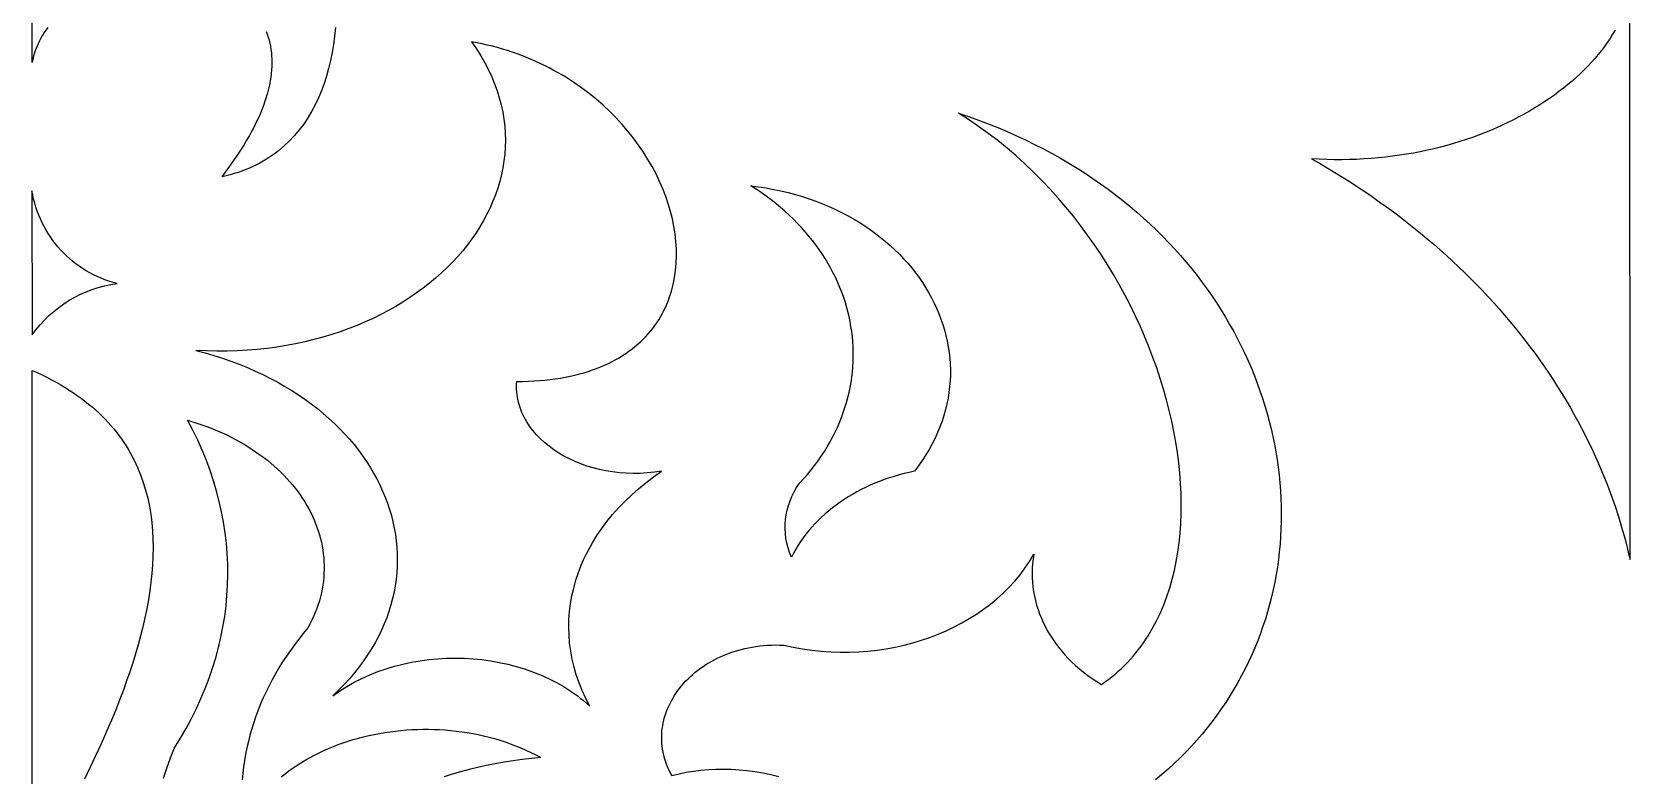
# Model space of a CAD drawing. Extents: x 599 to 929, y 27 to 457.
# Drawn here: x 639.4 to 699.7, y 315.7 to 343.7 of the extents above; entities that cross this region are included whole.
import ezdxf

# ---------------------------------------------------------------- set-up
doc = ezdxf.new("R2010")
doc.units = 0
doc.layers.add('LAYER_1', color=18, linetype='CONTINUOUS')

msp = doc.modelspace()

# ---------------------------------------------------------------- linework, layer by layer
at = {"layer": 'LAYER_1'}
for points in [[(640.02, 343.862), (639.885, 343.664), (639.823, 343.561), (639.764, 343.456), (639.709, 343.349), (639.657, 343.239), (639.609, 343.127), (639.564, 343.013), (639.524, 342.896), (639.487, 342.777), (639.454, 342.655), (639.426, 342.531), (639.424, 367.042)], [(699.114, 343.758), (699.022, 343.602), (698.924, 343.446), (698.82, 343.292), (698.711, 343.14), (698.597, 342.988), (698.477, 342.838), (698.351, 342.69), (698.221, 342.544), (698.085, 342.399), (697.945, 342.255), (697.799, 342.114), (697.649, 341.975), (697.493, 341.838), (697.333, 341.702), (697.169, 341.569), (696.999, 341.438), (696.826, 341.31), (696.648, 341.184), (696.465, 341.06), (696.278, 340.939), (696.087, 340.821), (695.892, 340.705), (695.693, 340.592), (695.49, 340.482), (695.284, 340.375), (695.073, 340.271), (694.859, 340.17), (694.641, 340.072), (694.419, 339.977), (694.194, 339.886), (693.966, 339.798), (693.734, 339.714), (693.499, 339.633), (693.261, 339.555), (693.02, 339.482), (692.776, 339.412), (692.529, 339.346), (692.279, 339.284), (692.027, 339.226), (691.771, 339.172), (691.513, 339.122), (691.253, 339.077), (690.99, 339.036), (690.725, 338.999), (690.457, 338.966), (690.188, 338.938), (689.916, 338.915), (689.642, 338.897), (689.366, 338.883), (689.089, 338.874), (688.809, 338.87), (688.528, 338.871), (688.245, 338.877), (687.96, 338.888), (687.674, 338.905), (687.97, 338.736), (688.263, 338.564), (688.552, 338.389), (688.839, 338.212), (689.122, 338.033), (689.402, 337.85), (689.68, 337.666), (689.954, 337.478), (690.225, 337.288), (690.492, 337.096), (690.757, 336.901), (691.018, 336.704), (691.276, 336.504), (691.531, 336.302), (691.783, 336.098), (692.031, 335.891), (692.276, 335.682), (692.518, 335.471), (692.756, 335.258), (692.991, 335.042), (693.223, 334.824), (693.451, 334.604), (693.676, 334.382), (693.897, 334.158), (694.115, 333.932), (694.329, 333.703), (694.54, 333.473), (694.747, 333.241), (694.95, 333.006), (695.15, 332.77), (695.347, 332.532), (695.54, 332.292), (695.729, 332.051), (695.915, 331.807), (696.096, 331.562), (696.275, 331.314), (696.449, 331.065), (696.62, 330.815), (696.787, 330.563), (696.95, 330.309), (697.109, 330.053), (697.265, 329.796), (697.416, 329.537), (697.564, 329.277), (697.708, 329.015), (697.848, 328.752), (697.984, 328.487), (698.117, 328.221), (698.245, 327.954), (698.369, 327.685), (698.489, 327.415), (698.606, 327.143), (698.718, 326.87), (698.826, 326.596), (698.93, 326.321), (699.03, 326.044), (699.126, 325.767), (699.217, 325.488), (699.305, 325.208), (699.388, 324.927), (699.467, 324.645), (699.542, 324.362), (699.613, 324.077), (699.679, 323.792), (699.677, 345.207)], [(650.863, 343.85), (650.833, 343.532), (650.792, 343.219), (650.742, 342.911), (650.682, 342.609), (650.611, 342.313), (650.53, 342.023), (650.439, 341.741), (650.338, 341.466), (650.226, 341.199), (650.103, 340.94), (649.969, 340.689), (649.825, 340.447), (649.669, 340.215), (649.502, 339.993), (649.324, 339.78), (649.135, 339.579), (648.934, 339.388), (648.722, 339.208), (648.612, 339.123), (648.498, 339.041), (648.382, 338.961), (648.262, 338.885), (648.14, 338.812), (648.015, 338.742), (647.886, 338.675), (647.755, 338.612), (647.621, 338.551), (647.483, 338.495), (647.343, 338.441), (647.199, 338.391), (647.053, 338.345), (646.903, 338.302), (646.75, 338.263), (646.594, 338.228), (646.888, 338.624), (647.155, 339.008), (647.395, 339.382), (647.505, 339.565), (647.609, 339.745), (647.707, 339.923), (647.798, 340.097), (647.883, 340.269), (647.962, 340.439), (648.035, 340.605), (648.102, 340.769), (648.164, 340.93), (648.219, 341.089), (648.269, 341.245), (648.314, 341.398), (648.353, 341.548), (648.387, 341.696), (648.415, 341.841), (648.438, 341.984), (648.456, 342.123), (648.47, 342.26), (648.478, 342.395), (648.481, 342.527), (648.48, 342.656), (648.474, 342.782), (648.463, 342.906), (648.448, 343.027), (648.429, 343.146), (648.405, 343.261), (648.377, 343.375), (648.345, 343.485), (648.309, 343.593), (648.269, 343.698)], [(667.585, 315.599), (667.281, 315.673), (666.978, 315.736), (666.678, 315.787), (666.38, 315.826), (666.084, 315.855), (665.791, 315.872), (665.5, 315.878), (665.212, 315.874), (664.927, 315.86), (664.646, 315.835), (664.367, 315.8), (664.092, 315.756), (663.821, 315.703), (663.553, 315.64), (663.494, 315.749), (663.44, 315.86), (663.391, 315.97), (663.347, 316.081), (663.308, 316.193), (663.273, 316.304), (663.244, 316.416), (663.22, 316.528), (663.2, 316.64), (663.185, 316.752), (663.174, 316.863), (663.169, 316.975), (663.167, 317.086), (663.17, 317.196), (663.178, 317.306), (663.19, 317.416), (663.206, 317.525), (663.226, 317.634), (663.251, 317.741), (663.279, 317.848), (663.312, 317.954), (663.349, 318.059), (663.389, 318.163), (663.434, 318.265), (663.534, 318.467), (663.65, 318.663), (663.78, 318.853), (663.924, 319.037), (664.081, 319.213), (664.165, 319.298), (664.252, 319.381), (664.342, 319.462), (664.435, 319.54), (664.532, 319.617), (664.631, 319.691), (664.733, 319.763), (664.838, 319.832), (664.946, 319.898), (665.057, 319.962), (665.17, 320.023), (665.286, 320.082), (665.405, 320.137), (665.526, 320.19), (665.65, 320.239), (665.776, 320.285), (665.905, 320.329), (666.036, 320.368), (666.169, 320.405), (666.304, 320.438), (666.442, 320.468), (666.581, 320.494), (666.723, 320.516), (666.867, 320.535), (667.012, 320.55), (667.16, 320.561), (667.309, 320.568), (667.46, 320.571), (667.613, 320.57), (667.768, 320.564), (668.121, 320.486), (668.476, 320.421), (668.831, 320.37), (669.186, 320.332), (669.541, 320.307), (669.894, 320.295), (670.247, 320.297), (670.597, 320.31), (670.946, 320.337), (671.291, 320.376), (671.633, 320.426), (671.971, 320.489), (672.305, 320.564), (672.635, 320.65), (672.959, 320.748), (673.277, 320.857), (673.589, 320.977), (673.895, 321.108), (674.193, 321.249), (674.484, 321.402), (674.767, 321.564), (675.041, 321.737), (675.305, 321.92), (675.561, 322.113), (675.806, 322.316), (676.041, 322.528), (676.265, 322.749), (676.477, 322.98), (676.678, 323.22), (676.866, 323.468), (677.041, 323.725), (677.202, 323.991), (677.174, 323.814), (677.154, 323.637), (677.142, 323.46), (677.137, 323.284), (677.139, 323.109), (677.149, 322.934), (677.166, 322.76), (677.19, 322.587), (677.221, 322.415), (677.26, 322.244), (677.305, 322.075), (677.358, 321.907), (677.417, 321.741), (677.483, 321.576), (677.555, 321.414), (677.635, 321.254), (677.72, 321.096), (677.813, 320.94), (677.911, 320.787), (678.016, 320.636), (678.128, 320.488), (678.245, 320.344), (678.369, 320.202), (678.499, 320.063), (678.635, 319.928), (678.776, 319.796), (678.924, 319.667), (679.077, 319.543), (679.236, 319.422), (679.401, 319.305), (679.571, 319.193), (679.747, 319.084), (679.881, 319.177), (680.011, 319.273), (680.139, 319.373), (680.263, 319.475), (680.384, 319.58), (680.502, 319.689), (680.617, 319.8), (680.729, 319.914), (680.838, 320.03), (680.943, 320.15), (681.046, 320.272), (681.145, 320.397), (681.241, 320.524), (681.334, 320.655), (681.425, 320.787), (681.512, 320.922), (681.677, 321.2), (681.83, 321.486), (681.971, 321.782), (682.1, 322.086), (682.218, 322.399), (682.324, 322.72), (682.418, 323.048), (682.5, 323.383), (682.571, 323.725), (682.63, 324.073), (682.678, 324.427), (682.715, 324.787), (682.741, 325.153), (682.755, 325.523), (682.759, 325.898), (682.751, 326.277), (682.733, 326.659), (682.704, 327.046), (682.664, 327.435), (682.613, 327.827), (682.552, 328.221), (682.48, 328.618), (682.398, 329.016), (682.306, 329.415), (682.203, 329.815), (682.09, 330.215), (681.967, 330.616), (681.834, 331.016), (681.691, 331.416), (681.538, 331.815), (681.376, 332.212), (681.203, 332.608), (681.022, 333.001), (680.83, 333.392), (680.629, 333.781), (680.419, 334.166), (680.199, 334.547), (679.97, 334.925), (679.732, 335.298), (679.485, 335.666), (679.228, 336.03), (678.963, 336.388), (678.689, 336.74), (678.406, 337.086), (678.115, 337.426), (677.815, 337.759), (677.506, 338.084), (677.189, 338.402), (676.864, 338.711), (676.53, 339.013), (676.188, 339.305), (675.838, 339.589), (675.479, 339.863), (675.113, 340.127), (674.739, 340.381), (674.357, 340.624), (674.737, 340.496), (675.11, 340.362), (675.478, 340.223), (675.84, 340.079), (676.196, 339.929), (676.546, 339.774), (676.89, 339.614), (677.228, 339.449), (677.56, 339.28), (677.887, 339.105), (678.207, 338.926), (678.521, 338.742), (678.829, 338.553), (679.132, 338.361), (679.428, 338.163), (679.718, 337.962), (680.003, 337.757), (680.281, 337.547), (680.554, 337.334), (680.82, 337.116), (681.08, 336.896), (681.335, 336.671), (681.583, 336.443), (681.826, 336.211), (682.062, 335.976), (682.292, 335.738), (682.516, 335.497), (682.735, 335.252), (682.947, 335.005), (683.153, 334.755), (683.353, 334.502), (683.547, 334.246), (683.735, 333.988), (683.917, 333.728), (684.093, 333.465), (684.262, 333.199), (684.426, 332.932), (684.583, 332.662), (684.735, 332.391), (684.88, 332.117), (685.019, 331.842), (685.153, 331.565), (685.28, 331.286), (685.401, 331.006), (685.515, 330.725), (685.624, 330.442), (685.726, 330.158), (685.823, 329.873), (685.913, 329.587), (685.997, 329.299), (686.075, 329.011), (686.147, 328.723), (686.213, 328.433), (686.272, 328.144), (686.325, 327.853), (686.373, 327.563), (686.414, 327.272), (686.448, 326.981), (686.477, 326.689), (686.499, 326.398), (686.515, 326.107), (686.525, 325.817), (686.529, 325.526), (686.527, 325.236), (686.518, 324.947), (686.503, 324.658), (686.482, 324.37), (686.455, 324.082), (686.421, 323.796), (686.381, 323.51), (686.335, 323.226), (686.283, 322.943), (686.225, 322.661), (686.16, 322.381), (686.089, 322.102), (686.011, 321.824), (685.928, 321.548), (685.838, 321.274), (685.742, 321.002), (685.639, 320.732), (685.53, 320.464), (685.415, 320.198), (685.294, 319.935), (685.166, 319.673), (685.032, 319.414), (684.892, 319.158), (684.745, 318.904), (684.592, 318.653), (684.433, 318.405), (684.267, 318.16), (684.095, 317.918), (683.917, 317.679), (683.732, 317.443), (683.541, 317.211), (683.344, 316.982), (683.14, 316.756), (682.93, 316.534), (682.713, 316.316), (682.491, 316.101), (682.261, 315.891), (682.026, 315.684), (681.784, 315.482)], [(639.427, 311.857), (639.427, 330.926), (639.619, 330.841), (639.806, 330.753), (639.988, 330.664), (640.166, 330.572), (640.339, 330.478), (640.507, 330.383), (640.671, 330.285), (640.83, 330.185), (640.985, 330.084), (641.135, 329.98), (641.281, 329.874), (641.423, 329.767), (641.56, 329.658), (641.693, 329.547), (641.822, 329.434), (641.946, 329.319), (642.067, 329.203), (642.183, 329.085), (642.295, 328.965), (642.403, 328.844), (642.508, 328.72), (642.608, 328.596), (642.704, 328.47), (642.797, 328.342), (642.886, 328.212), (642.971, 328.082), (643.052, 327.949), (643.129, 327.816), (643.273, 327.544), (643.403, 327.267), (643.519, 326.985), (643.622, 326.697), (643.711, 326.405), (643.787, 326.109), (643.851, 325.808), (643.902, 325.503), (643.942, 325.193), (643.969, 324.881), (643.986, 324.565), (643.992, 324.245), (643.987, 323.923), (643.972, 323.598), (643.947, 323.27), (643.912, 322.939), (643.868, 322.607), (643.816, 322.273), (643.754, 321.937), (643.685, 321.599), (643.607, 321.26), (643.522, 320.92), (643.43, 320.58), (643.331, 320.238), (643.225, 319.897), (643.113, 319.555), (642.995, 319.213), (642.872, 318.871), (642.743, 318.53), (642.61, 318.189), (642.472, 317.849), (642.329, 317.511), (642.033, 316.838), (641.725, 316.172), (641.406, 315.515)], [(644.386, 315.545), (644.506, 315.929), (644.642, 316.31), (644.794, 316.69), (645.022, 317.056), (645.236, 317.425), (645.437, 317.798), (645.624, 318.173), (645.797, 318.551), (645.956, 318.932), (646.102, 319.315), (646.235, 319.7), (646.353, 320.086), (646.458, 320.475), (646.55, 320.865), (646.627, 321.256), (646.691, 321.649), (646.741, 322.042), (646.778, 322.436), (646.801, 322.831), (646.81, 323.225), (646.805, 323.62), (646.787, 324.015), (646.754, 324.41), (646.708, 324.804), (646.649, 325.197), (646.575, 325.59), (646.488, 325.981), (646.387, 326.371), (646.272, 326.76), (646.143, 327.147), (646.001, 327.532), (645.845, 327.914), (645.674, 328.295), (645.49, 328.673), (645.293, 329.049), (645.681, 328.928), (646.057, 328.795), (646.42, 328.648), (646.769, 328.49), (647.104, 328.32), (647.425, 328.139), (647.731, 327.948), (648.022, 327.747), (648.163, 327.642), (648.299, 327.536), (648.431, 327.427), (648.56, 327.316), (648.685, 327.202), (648.806, 327.087), (648.922, 326.97), (649.035, 326.851), (649.144, 326.729), (649.248, 326.606), (649.349, 326.482), (649.445, 326.355), (649.537, 326.227), (649.625, 326.098), (649.709, 325.967), (649.788, 325.834), (649.863, 325.7), (649.933, 325.565), (650, 325.429), (650.061, 325.291), (650.118, 325.152), (650.171, 325.012), (650.219, 324.872), (650.262, 324.73), (650.301, 324.587), (650.335, 324.444), (650.365, 324.3), (650.389, 324.155), (650.409, 324.01), (650.424, 323.864), (650.434, 323.717), (650.439, 323.57), (650.44, 323.423), (650.435, 323.276), (650.425, 323.128), (650.411, 322.98), (650.391, 322.832), (650.366, 322.684), (650.336, 322.536), (650.3, 322.388), (650.26, 322.24), (650.214, 322.092), (650.163, 321.945), (650.107, 321.798), (650.045, 321.651), (649.978, 321.505), (649.905, 321.359), (649.827, 321.214), (649.653, 321.005), (649.485, 320.794), (649.324, 320.581), (649.168, 320.366), (649.019, 320.148), (648.875, 319.929), (648.738, 319.708), (648.607, 319.485), (648.483, 319.261), (648.364, 319.034), (648.252, 318.806), (648.146, 318.577), (648.047, 318.346), (647.953, 318.114), (647.866, 317.881), (647.786, 317.646), (647.712, 317.41), (647.644, 317.173), (647.583, 316.935), (647.528, 316.696), (647.48, 316.457), (647.438, 316.216), (647.403, 315.975), (647.375, 315.733), (647.353, 315.491)], [(648.823, 315.597), (648.967, 315.712), (649.115, 315.824), (649.267, 315.933), (649.422, 316.038), (649.582, 316.139), (649.745, 316.236), (649.911, 316.33), (650.081, 316.42), (650.253, 316.506), (650.429, 316.588), (650.608, 316.667), (650.789, 316.742), (650.973, 316.812), (651.16, 316.879), (651.349, 316.942), (651.54, 317.001), (651.733, 317.056), (651.928, 317.107), (652.125, 317.154), (652.324, 317.196), (652.524, 317.235), (652.726, 317.269), (652.929, 317.3), (653.133, 317.326), (653.338, 317.347), (653.545, 317.365), (653.752, 317.378), (653.959, 317.387), (654.167, 317.391), (654.376, 317.391), (654.585, 317.387), (654.793, 317.378), (655.002, 317.365), (655.211, 317.347), (655.419, 317.324), (655.627, 317.297), (655.835, 317.266), (656.042, 317.23), (656.248, 317.189), (656.453, 317.143), (656.657, 317.093), (656.859, 317.038), (657.061, 316.978), (657.261, 316.913), (657.459, 316.843), (657.656, 316.769), (657.851, 316.69), (658.043, 316.605), (658.234, 316.516), (658.423, 316.422), (658.609, 316.323), (658.257, 316.29), (657.909, 316.25), (657.565, 316.203), (657.225, 316.15), (656.889, 316.09), (656.557, 316.025), (656.229, 315.952), (655.905, 315.874), (655.585, 315.79), (655.27, 315.699), (654.96, 315.603)]]:
    msp.add_lwpolyline(points, dxfattribs=at)
for points in [[(656.002, 343.314), (656.181, 343.053), (656.346, 342.791), (656.497, 342.528), (656.635, 342.263), (656.758, 341.998), (656.867, 341.733), (656.964, 341.467), (657.046, 341.2), (657.116, 340.934), (657.173, 340.668), (657.217, 340.402), (657.248, 340.136), (657.267, 339.871), (657.273, 339.607), (657.268, 339.345), (657.25, 339.083), (657.221, 338.823), (657.18, 338.565), (657.127, 338.308), (657.064, 338.053), (656.989, 337.801), (656.903, 337.551), (656.806, 337.303), (656.699, 337.059), (656.581, 336.817), (656.453, 336.578), (656.315, 336.343), (656.167, 336.111), (656.009, 335.883), (655.841, 335.659), (655.664, 335.439), (655.478, 335.223), (655.282, 335.011), (655.078, 334.804), (654.865, 334.602), (654.643, 334.405), (654.412, 334.213), (654.174, 334.027), (653.927, 333.846), (653.673, 333.671), (653.41, 333.502), (653.14, 333.339), (652.863, 333.182), (652.578, 333.032), (652.286, 332.888), (651.987, 332.751), (651.681, 332.622), (651.369, 332.499), (651.05, 332.384), (650.725, 332.277), (650.394, 332.178), (650.057, 332.086), (649.714, 332.003), (649.366, 331.928), (649.012, 331.862), (648.653, 331.804), (648.288, 331.755), (647.919, 331.716), (647.545, 331.685), (647.167, 331.665), (646.783, 331.654), (646.396, 331.652), (646.005, 331.661), (645.609, 331.68), (645.95, 331.589), (646.283, 331.49), (646.609, 331.385), (646.928, 331.274), (647.241, 331.156), (647.545, 331.032), (647.843, 330.902), (648.133, 330.766), (648.416, 330.624), (648.692, 330.477), (648.96, 330.324), (649.22, 330.166), (649.473, 330.003), (649.718, 329.835), (649.955, 329.662), (650.185, 329.485), (650.406, 329.303), (650.62, 329.117), (650.826, 328.926), (651.023, 328.732), (651.213, 328.534), (651.394, 328.332), (651.567, 328.127), (651.732, 327.918), (651.888, 327.706), (652.036, 327.491), (652.175, 327.274), (652.306, 327.053), (652.428, 326.83), (652.541, 326.605), (652.645, 326.377), (652.741, 326.148), (652.828, 325.916), (652.906, 325.683), (652.975, 325.448), (653.035, 325.211), (653.085, 324.974), (653.127, 324.735), (653.159, 324.495), (653.182, 324.254), (653.195, 324.013), (653.199, 323.771), (653.194, 323.529), (653.178, 323.287), (653.154, 323.045), (653.119, 322.803), (653.075, 322.561), (653.021, 322.32), (652.957, 322.079), (652.883, 321.839), (652.799, 321.6), (652.705, 321.362), (652.601, 321.125), (652.486, 320.89), (652.362, 320.656), (652.226, 320.425), (652.081, 320.195), (651.925, 319.967), (651.759, 319.741), (651.582, 319.517), (651.394, 319.297), (651.196, 319.078), (650.986, 318.863), (650.766, 318.651), (651.028, 318.836), (651.299, 319.008), (651.579, 319.167), (651.867, 319.313), (652.164, 319.446), (652.467, 319.567), (652.776, 319.674), (653.092, 319.769), (653.412, 319.851), (653.736, 319.92), (654.063, 319.976), (654.393, 320.02), (654.725, 320.051), (655.059, 320.069), (655.392, 320.075), (655.726, 320.068), (656.059, 320.048), (656.39, 320.017), (656.719, 319.972), (657.044, 319.915), (657.366, 319.846), (657.684, 319.764), (657.996, 319.67), (658.302, 319.563), (658.602, 319.444), (658.894, 319.313), (659.178, 319.169), (659.454, 319.013), (659.719, 318.845), (659.975, 318.665), (660.099, 318.57), (660.22, 318.473), (660.338, 318.372), (660.453, 318.268), (660.303, 318.558), (660.169, 318.851), (660.051, 319.145), (659.949, 319.441), (659.862, 319.739), (659.792, 320.037), (659.737, 320.336), (659.698, 320.636), (659.674, 320.936), (659.666, 321.235), (659.672, 321.534), (659.694, 321.832), (659.731, 322.129), (659.783, 322.425), (659.85, 322.718), (659.931, 323.01), (660.027, 323.299), (660.138, 323.585), (660.263, 323.868), (660.403, 324.148), (660.557, 324.424), (660.725, 324.696), (660.907, 324.964), (661.103, 325.227), (661.313, 325.485), (661.537, 325.738), (661.774, 325.985), (662.025, 326.226), (662.29, 326.461), (662.567, 326.689), (662.859, 326.911), (663.163, 327.125), (662.892, 327.085), (662.623, 327.057), (662.356, 327.041), (662.091, 327.038), (661.829, 327.045), (661.571, 327.065), (661.316, 327.095), (661.066, 327.136), (660.821, 327.187), (660.581, 327.248), (660.348, 327.319), (660.12, 327.399), (659.9, 327.489), (659.687, 327.587), (659.482, 327.694), (659.286, 327.809), (659.099, 327.932), (658.921, 328.062), (658.753, 328.2), (658.595, 328.344), (658.448, 328.496), (658.313, 328.653), (658.19, 328.817), (658.079, 328.986), (657.982, 329.161), (657.897, 329.341), (657.827, 329.525), (657.771, 329.715), (657.73, 329.908), (657.705, 330.105), (657.698, 330.205), (657.695, 330.305), (657.697, 330.407), (657.702, 330.509), (657.923, 330.511), (658.14, 330.517), (658.352, 330.528), (658.56, 330.542), (658.763, 330.56), (658.962, 330.582), (659.156, 330.607), (659.347, 330.637), (659.533, 330.67), (659.714, 330.706), (659.891, 330.747), (660.064, 330.79), (660.233, 330.837), (660.398, 330.888), (660.558, 330.942), (660.714, 330.998), (660.866, 331.059), (661.014, 331.122), (661.158, 331.188), (661.297, 331.258), (661.433, 331.33), (661.564, 331.405), (661.691, 331.483), (661.815, 331.564), (661.934, 331.647), (662.049, 331.733), (662.16, 331.822), (662.267, 331.913), (662.371, 332.006), (662.47, 332.102), (662.565, 332.201), (662.657, 332.301), (662.744, 332.404), (662.828, 332.509), (662.908, 332.616), (662.984, 332.725), (663.056, 332.836), (663.125, 332.949), (663.189, 333.063), (663.25, 333.18), (663.307, 333.298), (663.361, 333.418), (663.41, 333.54), (663.456, 333.663), (663.537, 333.913), (663.604, 334.169), (663.656, 334.43), (663.694, 334.695), (663.717, 334.965), (663.727, 335.238), (663.723, 335.513), (663.705, 335.792), (663.674, 336.072), (663.629, 336.355), (663.572, 336.638), (663.501, 336.921), (663.417, 337.205), (663.32, 337.489), (663.211, 337.772), (663.089, 338.053), (662.954, 338.332), (662.808, 338.61), (662.649, 338.884), (662.479, 339.155), (662.297, 339.423), (662.103, 339.686), (661.897, 339.944), (661.68, 340.198), (661.452, 340.445), (661.213, 340.687), (660.963, 340.921), (660.703, 341.149), (660.431, 341.369), (660.149, 341.581), (659.857, 341.784), (659.555, 341.978), (659.4, 342.072), (659.242, 342.163), (659.082, 342.251), (658.92, 342.337), (658.755, 342.421), (658.588, 342.501), (658.418, 342.579), (658.246, 342.654), (658.072, 342.727), (657.895, 342.796), (657.716, 342.862), (657.534, 342.925), (657.351, 342.985), (657.165, 343.042), (656.976, 343.096), (656.786, 343.147), (656.593, 343.194), (656.398, 343.237), (656.201, 343.277)], [(639.425, 337.699), (639.426, 332.262), (639.573, 332.457), (639.728, 332.644), (639.892, 332.822), (640.065, 332.99), (640.245, 333.149), (640.433, 333.299), (640.628, 333.438), (640.83, 333.568), (641.038, 333.687), (641.252, 333.795), (641.471, 333.892), (641.696, 333.978), (641.925, 334.052), (642.159, 334.115), (642.396, 334.165), (642.637, 334.204), (642.481, 334.245), (642.327, 334.293), (642.177, 334.345), (642.029, 334.403), (641.883, 334.466), (641.741, 334.535), (641.602, 334.608), (641.466, 334.686), (641.334, 334.769), (641.204, 334.856), (641.079, 334.948), (640.956, 335.044), (640.838, 335.144), (640.723, 335.249), (640.613, 335.357), (640.506, 335.47), (640.403, 335.586), (640.305, 335.706), (640.21, 335.829), (640.121, 335.956), (640.035, 336.086), (639.955, 336.219), (639.879, 336.356), (639.808, 336.495), (639.742, 336.637), (639.681, 336.781), (639.625, 336.929), (639.574, 337.078), (639.528, 337.23), (639.488, 337.385), (639.454, 337.541)], [(668.057, 323.888), (667.988, 324.061), (667.931, 324.236), (667.886, 324.413), (667.852, 324.591), (667.831, 324.769), (667.821, 324.948), (667.823, 325.126), (667.837, 325.305), (667.862, 325.482), (667.899, 325.658), (667.948, 325.833), (668.008, 326.005), (668.08, 326.175), (668.163, 326.343), (668.257, 326.507), (668.363, 326.668), (668.515, 326.834), (668.661, 327.002), (668.801, 327.171), (668.935, 327.343), (669.063, 327.517), (669.185, 327.692), (669.301, 327.869), (669.411, 328.048), (669.515, 328.228), (669.613, 328.41), (669.705, 328.593), (669.792, 328.777), (669.872, 328.962), (669.947, 329.148), (670.016, 329.335), (670.079, 329.524), (670.136, 329.713), (670.187, 329.902), (670.233, 330.092), (670.273, 330.283), (670.307, 330.475), (670.335, 330.666), (670.358, 330.858), (670.374, 331.05), (670.386, 331.242), (670.391, 331.435), (670.391, 331.627), (670.385, 331.819), (670.373, 332.01), (670.356, 332.202), (670.334, 332.393), (670.305, 332.583), (670.271, 332.773), (670.232, 332.962), (670.187, 333.151), (670.136, 333.338), (670.08, 333.525), (670.018, 333.71), (669.951, 333.895), (669.878, 334.078), (669.8, 334.26), (669.716, 334.44), (669.627, 334.619), (669.533, 334.797), (669.433, 334.973), (669.328, 335.147), (669.217, 335.319), (669.101, 335.49), (668.979, 335.658), (668.852, 335.825), (668.72, 335.989), (668.583, 336.151), (668.44, 336.31), (668.292, 336.468), (668.139, 336.622), (667.98, 336.774), (667.816, 336.924), (667.647, 337.07), (667.473, 337.214), (667.294, 337.355), (667.109, 337.493), (666.919, 337.628), (666.724, 337.759), (666.524, 337.887), (666.816, 337.85), (667.104, 337.805), (667.387, 337.753), (667.666, 337.694), (667.939, 337.629), (668.208, 337.557), (668.472, 337.479), (668.731, 337.394), (668.985, 337.303), (669.234, 337.207), (669.478, 337.104), (669.716, 336.996), (669.949, 336.882), (670.176, 336.763), (670.398, 336.638), (670.614, 336.509), (670.824, 336.374), (671.029, 336.235), (671.228, 336.09), (671.42, 335.942), (671.607, 335.789), (671.787, 335.632), (671.961, 335.47), (672.129, 335.305), (672.291, 335.136), (672.445, 334.963), (672.594, 334.787), (672.736, 334.607), (672.87, 334.424), (672.999, 334.238), (673.12, 334.049), (673.234, 333.857), (673.341, 333.663), (673.441, 333.466), (673.534, 333.267), (673.619, 333.066), (673.697, 332.862), (673.768, 332.657), (673.831, 332.45), (673.886, 332.241), (673.933, 332.031), (673.973, 331.819), (674.005, 331.606), (674.029, 331.392), (674.044, 331.178), (674.052, 330.962), (674.051, 330.746), (674.042, 330.53), (674.025, 330.313), (673.999, 330.096), (673.964, 329.879), (673.921, 329.662), (673.869, 329.445), (673.808, 329.229), (673.739, 329.013), (673.66, 328.798), (673.572, 328.584), (673.475, 328.371), (673.369, 328.159), (673.254, 327.948), (673.129, 327.739), (672.994, 327.531), (672.85, 327.325), (672.697, 327.121), (672.501, 327.08), (672.307, 327.034), (672.116, 326.984), (671.928, 326.929), (671.742, 326.87), (671.558, 326.807), (671.378, 326.74), (671.2, 326.668), (671.025, 326.593), (670.854, 326.513), (670.685, 326.43), (670.52, 326.342), (670.359, 326.251), (670.2, 326.156), (670.045, 326.057), (669.894, 325.955), (669.747, 325.849), (669.604, 325.74), (669.464, 325.628), (669.329, 325.512), (669.198, 325.393), (669.071, 325.27), (668.948, 325.145), (668.83, 325.017), (668.716, 324.885), (668.607, 324.751), (668.503, 324.614), (668.404, 324.474), (668.31, 324.331), (668.22, 324.186), (668.136, 324.038)]]:
    msp.add_lwpolyline(points, close=True, dxfattribs=at)

doc.saveas('drawing.dxf')
